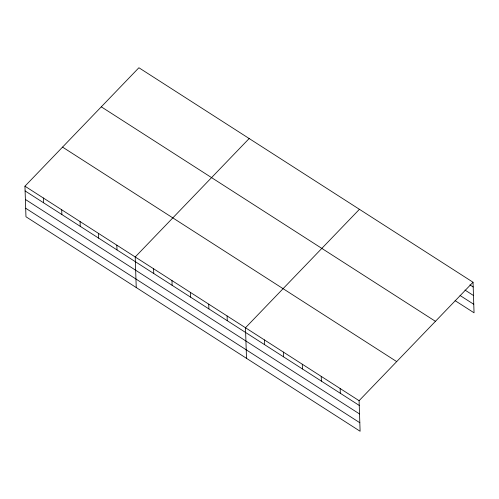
<?xml version="1.0" encoding="UTF-8"?>
<svg xmlns="http://www.w3.org/2000/svg" width="499" height="499" viewBox="0 0 499 499"><rect width="100%" height="100%" fill="white"/><g stroke="black" fill="none" stroke-linecap="round" stroke-linejoin="round"><path stroke-width="0.75" d="M473.033 282.241L359.093 400.685L360.103 431.255L25.967 216.759L24.95 186.189L138.897 67.745L473.033 282.241L474.05 312.811L455.113 300.654M249.163 138.529L135.217 256.973L136.233 287.543M359.43 209.312L245.483 327.756L246.5 358.326M469.927 284.892L473.195 286.987M464.987 290.056L473.476 295.508M460.053 295.489L473.769 304.29M101.291 106.83L435.434 321.325M62.55 147.105L396.693 361.6M24.95 186.189L359.093 400.685M25.106 190.936L359.249 405.431M25.393 199.457L359.529 413.952M25.68 208.239L359.823 422.734M340.156 388.528L340.312 393.274M321.225 376.377L321.381 381.117M302.288 364.22L302.444 368.967M283.351 352.063L283.513 356.81M264.42 339.913L264.576 344.659M227.107 315.961L227.263 320.707M208.725 304.159L208.888 308.906M190.35 292.364L190.506 297.111M171.974 280.569L172.13 285.316M153.592 268.768L153.754 273.514M116.841 245.177L116.997 249.924M98.459 233.376L98.621 238.123M80.083 221.581L80.239 226.328M61.708 209.786L61.864 214.533M43.326 197.984L43.488 202.731"/></g></svg>
